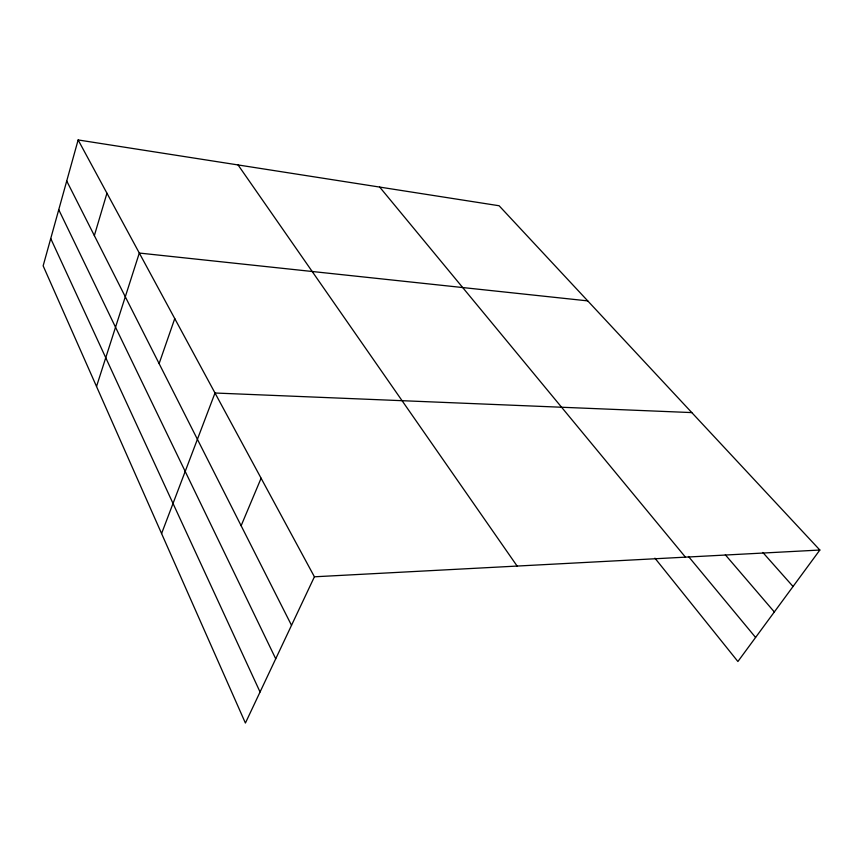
<?xml version="1.0" encoding="UTF-8"?>
<svg xmlns="http://www.w3.org/2000/svg" width="863" height="863" viewBox="0 0 863 863"><rect width="100%" height="100%" fill="white"/><g stroke="black" fill="none" stroke-linecap="round" stroke-linejoin="round"><path stroke-width="1.29" d="M78.134 139.946L43.15 265.836L245.405 723.054L314.412 576.797L78.134 139.946L499.105 205.75L819.85 550.033L737.897 661.511L654.931 558.167M94.347 235.599L106.947 193.226M96.527 386.484L139.31 253.053L587.735 300.885M159.116 363.614L174.758 318.587M161.586 533.561L215.006 393.01L691.802 412.59M241.133 525.729L261.101 478.231M314.412 576.797L819.85 550.033M762.849 552.471L793.043 586.506M725.33 554.812L774.327 611.953M688.469 556.473L755.589 637.444M379.688 187.077L685.438 557.153M238.059 164.941L517.12 566.063M66.731 181.003L291.521 625.33M58.749 209.72L275.728 658.793M50.734 238.555L260.054 691.997"/></g></svg>
